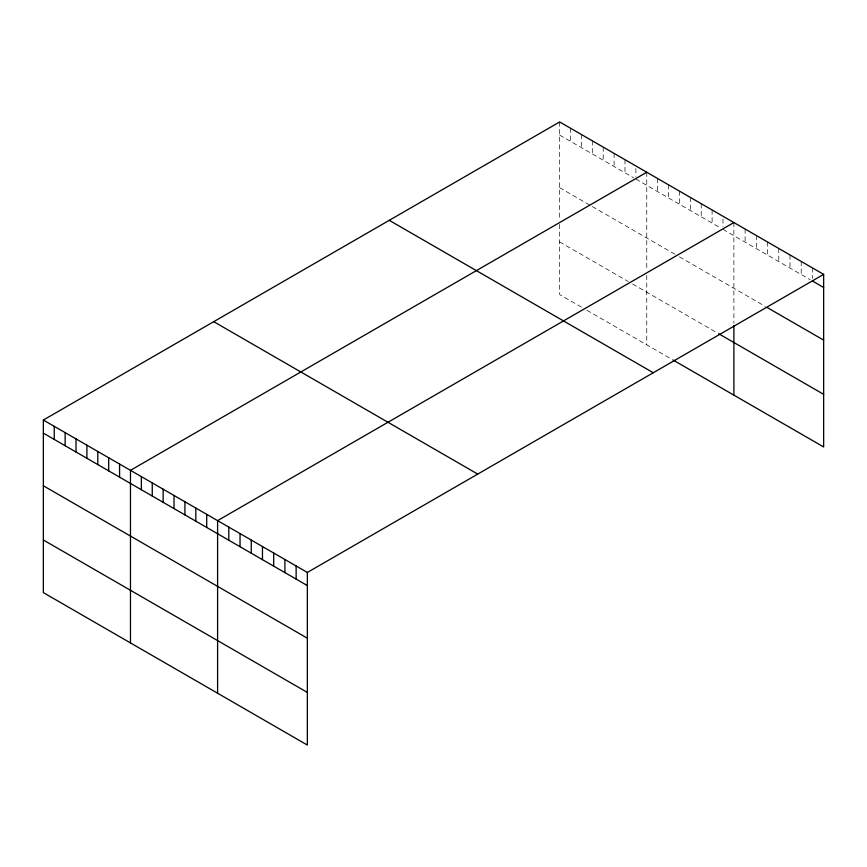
<?xml version="1.0" encoding="UTF-8"?>
<svg xmlns="http://www.w3.org/2000/svg" width="867" height="867" viewBox="0 0 867 867"><rect width="100%" height="100%" fill="white"/><g stroke="black" fill="none" stroke-linecap="round" stroke-linejoin="round"><path stroke-width="0.65" stroke-dasharray="4.33 3.25" d="M559.649 135.068L633.701 177.822M635.879 179.079L719.729 227.49M723.002 229.376L810.19 279.716M559.649 187.695L590.134 205.295M592.313 206.552L675.079 254.334M679.435 256.86L765.301 306.43M559.649 241.915L628.25 281.526M632.607 284.04L717.551 333.08M581.421 307.113L559.649 294.542L559.649 221.432M586.872 310.256L671.817 359.296M812.433 267.903L812.433 278.394M801.206 261.422L801.206 274.536M789.989 254.952L789.989 268.055M778.772 248.471L778.772 261.574M767.544 241.991L767.544 255.104M756.327 235.51L756.327 248.623M745.111 229.04L745.111 242.142M733.883 222.559L733.883 323.239M723.002 218.896L723.002 226.753M712.11 209.987L712.11 223.09M701.219 203.691L701.219 216.804M690.327 197.405L690.327 210.518M679.435 191.119L679.435 204.233M668.544 184.834L668.544 197.947M657.652 178.548L657.652 191.65M646.76 172.262L646.76 270.526M646.76 275.348L646.76 344.838M635.879 168.588L635.879 176.456M624.988 159.68L624.988 172.793M614.096 153.394L614.096 166.507M603.204 147.108L603.204 160.222M592.313 140.822L592.313 153.925M581.421 134.537L581.421 147.639M570.529 128.251L570.529 141.354M559.649 121.954L559.649 220.229"/><path stroke-width="1.3" d="M43.35 420.04L307.352 572.458L307.352 745.046L43.35 592.616L43.35 420.04L559.649 121.954L823.65 274.384L823.65 446.96L672.9 359.924M646.76 172.262L130.473 470.337L130.473 642.913M733.883 222.559L217.595 520.634L217.595 693.221M307.352 572.458L823.65 274.384M812.433 281.016L823.65 287.486M767.544 307.731L823.65 340.113M718.645 333.708L823.65 394.333M389.261 220.326L653.274 372.745M213.726 321.668L477.739 474.097M43.35 433.142L307.352 585.572M43.35 485.769L307.352 638.199M43.35 539.989L307.352 692.419M733.883 325.645L733.883 395.135M296.135 565.988L296.135 579.091M284.918 559.508L284.918 572.61M273.701 553.027L273.701 566.14M262.473 546.546L262.473 559.659M251.257 540.076L251.257 553.179M240.04 533.595L240.04 546.698M228.812 527.114L228.812 540.228M206.704 514.348L206.704 527.461M195.812 508.062L195.812 521.175M184.92 501.776L184.92 514.879M174.029 495.49L174.029 508.593M163.148 489.205L163.148 502.307M152.256 482.908L152.256 496.022M141.364 476.622L141.364 489.736M119.581 464.051L119.581 477.153M108.689 457.765L108.689 470.868M97.798 451.479L97.798 464.582M86.906 445.183L86.906 458.296M76.025 438.897L76.025 452.01M65.133 432.611L65.133 445.725M54.242 426.326L54.242 439.439"/></g></svg>
